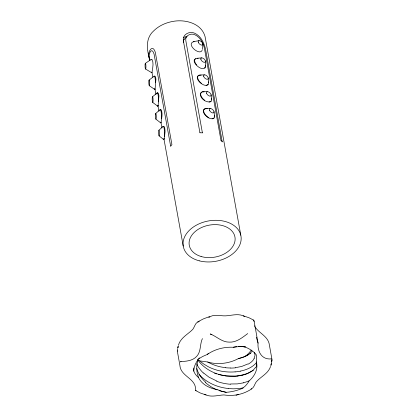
<?xml version="1.0" encoding="UTF-8"?>
<svg xmlns="http://www.w3.org/2000/svg" width="417" height="417" viewBox="0 0 417 417"><rect width="100%" height="100%" fill="white"/><g stroke="black" fill="none" stroke-linecap="round" stroke-linejoin="round"><path stroke-width="0.63" d="M193.686 371.193L194.103 368.034A34.079 23.842 -10.2 0 1 198.721 358.839L202.61 356.504L207.447 354.372A30.107 21.064 -10.2 0 1 233.369 347.293C238.159 346.647 243.465 345.651 247.865 348.237A34.079 23.847 -10.2 0 1 256.241 354.705L256.716 358.052L256.361 361.909A30.107 21.064 -10.2 0 1 249.163 380.893C246.9 384.776 243.721 388.493 239.176 389.593A34.079 23.847 -10.2 0 1 226.181 392.314L221.823 391.308L217.34 389.582A30.107 21.064 -10.2 0 1 198.607 377.677C195.875 375.243 192.805 371.954 193.811 367.982M183.329 42.362L183.376 41.554M202.563 49.388L202.865 44.327M177.725 348.617L177.402 351.567L179.92 365.542C180.587 376.64 197.022 378.678 195.396 390.395L200.15 392.934L206.055 395.019M154.04 76.592L154.676 76.066L155.338 76.551L155.937 78.975L155.061 89.379L154.936 88.878L155.948 94.513M157.053 93.319L157.683 92.793L158.345 93.278L158.95 95.701L158.074 106.106L157.944 105.605L158.96 111.235M160.06 110.046L161.03 109.635C163.151 113.627 161.358 118.532 161.082 122.833M271.686 361.617L271.92 359.621L271.686 361.617L271.832 360.361M177.418 351.15L177.454 350.817M271.775 360.856L270.894 365.474L271.337 363.733M151.032 59.866L152.002 59.454C154.102 63.28 152.377 68.857 152.002 72.532M163.068 126.773L164.037 126.361C166.164 130.208 164.371 135.733 164.037 139.434M202.146 50.238C199.717 56.373 185.023 43.498 194.171 41.611M205.154 66.965C202.417 73.595 187.004 58.39 198.148 58.401M197.809 359.772L196.761 366.225L196.933 371.036A34.027 30.53 0 0 0 198.633 377.666M178.413 345.396C180.128 338.547 186.587 335.018 191.46 330.639C194.921 328.283 194.562 322.039 199.274 321.606M202.401 338.604C199.753 344.218 201.213 351.416 196.803 356.248C193.076 360.502 187.129 361.304 181.791 361.471M270.576 366.423C268.491 373.126 261.824 376.118 257.258 380.794C254.49 383.046 254.599 387.8 251.05 389.04M254.062 358.417L255.048 355.388L254.563 352.469M208.062 84.401C203.652 88.951 190.861 75.331 201.156 75.128M211.07 101.128C207.239 104.406 197.178 96.749 201.474 92.261M214.083 117.855C209.673 122.405 196.881 108.785 207.176 108.576A6.662 3.529 42 0 0 203.71 111.417A6.662 3.529 42 0 0 208.823 117.74L208.891 117.808M198.716 358.839L199.31 357.822M164.267 138.418L164.225 138.48A6.662 0.996 88.3 0 1 163.24 138.861M255.381 367.627C252.368 371.855 247.307 374.039 242.413 375.253M220.974 140.393L204.361 48.064C203.168 42.696 200.15 37.16 194.947 34.809C191.002 32.719 184.846 35.633 185.789 40.522L202.401 132.851M252.17 351.109C248.897 355.519 243.408 357.51 238.237 358.667A30.107 21.064 -10.2 0 1 207.718 362.013L199.628 360.861L203.512 363.885L207.76 366.46A37.598 29.617 16.2 0 0 212.316 368.565C219.509 371.453 227.395 372.485 235.105 371.865M256.351 362.759C252.321 367.513 246.228 369.936 240.26 371.146M186.993 36.216L183.449 40.147L184.095 39.552M158.955 130.193L163.172 126.341M155.755 113.471L160.164 109.619M152.559 96.749L157.152 92.892M149.171 80.033L154.144 76.165M249.934 353.767L250.862 353.1M145.413 63.327L151.131 59.438M208.761 317.618C213.608 313.61 219.874 316.07 225.472 315.857C231.852 315.575 238.66 312.985 244.628 316.555M253.411 370.306L246.916 373.663L240.593 375.383M247.719 333.574C242.251 337.614 236.423 342.566 229.162 342.117C221.886 342.185 216.658 336.41 210.236 333.975L211.852 334.632M248.944 354.398L243.851 356.863L238.237 358.667M197.642 321.888L203.423 318.885L209.709 316.508M251.706 388.884C243.398 394.404 233.635 396.478 223.898 394.92C217.497 395.191 210.663 397.808 204.674 394.206M180.363 361.888L181.338 361.544L180.629 361.748M247.917 363.942L241.636 366.48L235.61 367.632M238.534 394.367L236.043 395.28M183.501 37.452L186.654 36.425M243.497 382.848L237.32 383.895L230.606 383.979M243.189 387.925L238.357 388.623L233.338 388.811A38.432 25.416 15 0 1 228.198 388.441M193.222 41.632L199.055 40.689M202.261 91.928L204.163 91.855M237.841 376.056C222.907 377.792 206.472 372.256 197.595 359.694M197.121 58.265L201.63 57.895M204.424 74.857L200.134 74.992A6.662 3.529 42 0 0 197.689 77.963A6.662 3.529 42 0 0 201.672 83.546M239.728 346.506L245.045 346.824M207.327 91.704L203.142 91.719A6.662 3.529 42 0 0 200.697 94.69A6.662 3.529 42 0 0 204.684 100.273M206.154 108.446L210.225 108.55M244.268 346.741L245.618 346.876M253.182 320.032L254.042 320.829L258.05 343.102C257.305 351.588 261.86 360.079 271.514 358.86M196.141 390.745L195.672 390.651M225.587 367.648C219.332 367.007 213.181 365.141 207.718 362.013M228.198 388.498C217.221 387.33 206.321 382.681 198.966 374.257M226.181 392.314L218.961 390.614M218.299 374.456L226.014 375.894L235.381 376.051A38.072 22.747 12.7 0 0 240.614 375.415M243.262 315.758L249.184 317.843L253.661 320.126M214.604 373.293L216.439 373.913M216.861 381.06L208.974 377.166L203.532 372.954M145.58 69.034L151.626 72.657M149.338 85.74L154.634 89.384A6.662 0.996 88.3 0 1 154.212 88.68M152.726 102.457L157.642 106.111M155.922 119.179L160.654 122.838M159.007 135.801A2.856 0.427 88.3 0 0 159.43 132.293A2.856 0.427 88.3 0 0 158.679 131.037A2.856 0.427 88.3 0 0 159.007 135.801L163.662 139.565M205.644 382.222C201.588 378.521 198.362 373.841 196.694 368.586M254.954 326.886C259.218 333.407 268.527 336.488 269.413 345.203L271.936 359.225M196.647 363.702L197.397 365.141M256.299 337.15L258.05 343.102M254.495 325.781L254.693 326.318M164.486 136.594L164.465 136.51A6.662 0.996 88.3 0 0 164.173 128.697A6.662 0.996 88.3 0 0 162.979 126.711M149.917 60.444L149.432 58.271C146.602 49.076 145.674 38.056 153.529 31.04C158.726 25.828 165.716 22.674 172.909 21.413C185.039 19.088 201.453 23.227 205.06 36.592L240.786 235.167M164.079 139.695L183.225 246.077M222.214 141.832L205.602 49.503C204.2 43.04 200.984 36.081 194.656 33.204C189.74 30.707 182.302 34.512 183.313 40.454L199.931 132.783M151.929 72.157L152.825 77.161M161.066 122.958L161.968 127.962M149.739 59.996C147.519 56.451 151.157 45.239 154.045 53.955L170.657 146.284A29.326 20.516 -10.2 0 1 171.924 144.631L155.312 52.302C152.424 42.675 146.56 53.35 149.432 58.271M214.02 111.704L214.599 116.296M211.122 94.857L211.591 99.569M208.219 78.01L208.583 82.842M205.425 61.044L205.571 66.115M254.042 320.829L254.047 321.507M203.397 373.059A34.152 29.753 10.1 0 1 197.267 365.193M217.194 389.895A34.47 28.862 17 0 1 205.383 382.431M199.618 360.867A32.609 22.815 -10.2 0 1 198.383 360.069M230.658 384.245A34.126 23.748 18.1 0 1 216.751 381.326M230.731 367.987A34.1 21.173 15.6 0 1 225.602 367.731M235.709 367.789A34.199 20.902 15.3 0 1 230.768 368.081M249.053 380.83A34.032 16.607 6.6 0 1 243.392 382.764M242.34 375.175A34.559 19.01 13 0 1 237.773 375.967M240.286 371.182A37.983 22.601 12.5 0 1 235.125 371.901M256.2 361.93A34.465 14.006 -4 0 1 255.788 367.643M254.245 358.438A34.131 15.158 1.1 0 1 248.334 364.088M251.237 350.124A32.609 22.815 -10.2 0 1 245.623 356.102M233.405 347.184A34.032 19.886 -34.2 0 1 236.653 346.642M238.232 346.485A34.032 19.886 -34.2 0 1 239.775 346.412M207.437 354.367A34.465 25.109 -40.2 0 1 208.224 353.501M214.427 115.316A6.662 3.529 42 0 1 212.097 118.788M199.946 132.773A29.326 20.516 -10.2 0 1 202.422 132.846M221.01 140.393A29.326 20.516 -10.2 0 1 222.251 141.832M196.636 64.937A6.662 3.529 42 0 1 195.505 58.672M205.393 65.135A6.662 3.529 42 0 1 204.684 68.206M208.406 81.862A6.662 3.529 42 0 1 206.081 85.339M211.414 98.589A6.662 3.529 42 0 1 209.089 102.066M161.051 122.389A6.662 0.996 88.3 0 1 160.232 122.134M159.972 109.984A6.662 0.996 88.3 0 1 161.077 111.454A6.662 0.996 88.3 0 1 161.509 118.543M154.347 76.082A6.662 0.996 88.3 0 1 155.478 82.352M158.038 105.663A6.662 0.996 88.3 0 1 157.225 105.407M156.964 93.257A6.662 0.996 88.3 0 1 158.069 94.727A6.662 0.996 88.3 0 1 158.502 101.816M177.986 347.121L177.84 347.903L178.174 346.282L177.986 347.121M209.553 110.369A2.856 1.512 42 0 0 213.598 112.845A2.856 1.512 42 0 0 211.951 109.066A2.856 1.512 42 0 0 209.553 110.369M199.201 260.813A29.305 20.506 -10.2 0 0 241.115 237.19A29.305 20.506 -10.2 0 0 196 225.373A29.305 20.506 -10.2 0 0 199.201 260.813M201.119 256.507A23.216 16.242 -10.2 0 0 235.125 238.613A23.216 16.242 -10.2 0 0 200.071 228.25A23.216 16.242 -10.2 0 0 201.119 256.507M198.377 42.508A2.856 1.512 42 0 0 202.422 44.984A2.856 1.512 42 0 0 200.78 41.2A2.856 1.512 42 0 0 198.377 42.508M200.958 59.709A2.856 1.512 42 0 0 205.002 62.19A2.856 1.512 42 0 0 203.355 58.406A2.856 1.512 42 0 0 200.958 59.709M203.751 76.676A2.856 1.512 42.1 0 0 207.796 79.157A2.856 1.512 42.1 0 0 206.149 75.373A2.856 1.512 42.1 0 0 203.751 76.676M206.65 93.523A2.856 1.512 42 0 0 210.694 95.999A2.856 1.512 42 0 0 209.053 92.22A2.856 1.512 42 0 0 206.65 93.523M145.132 64.176A2.856 0.427 88.3 0 0 145.465 68.941A2.856 0.427 88.3 0 0 145.887 65.427A2.856 0.427 88.3 0 0 145.132 64.176M148.895 80.877A2.856 0.427 88.3 0 0 149.229 85.647A2.856 0.427 88.3 0 0 149.646 82.133A2.856 0.427 88.3 0 0 148.895 80.877M152.283 97.594A2.856 0.427 88.3 0 0 152.612 102.363A2.856 0.427 88.3 0 0 153.034 98.85A2.856 0.427 88.3 0 0 152.283 97.594M155.478 114.315A2.856 0.427 88.3 0 0 155.812 119.085A2.856 0.427 88.3 0 0 156.229 115.572A2.856 0.427 88.3 0 0 155.478 114.315"/></g></svg>
